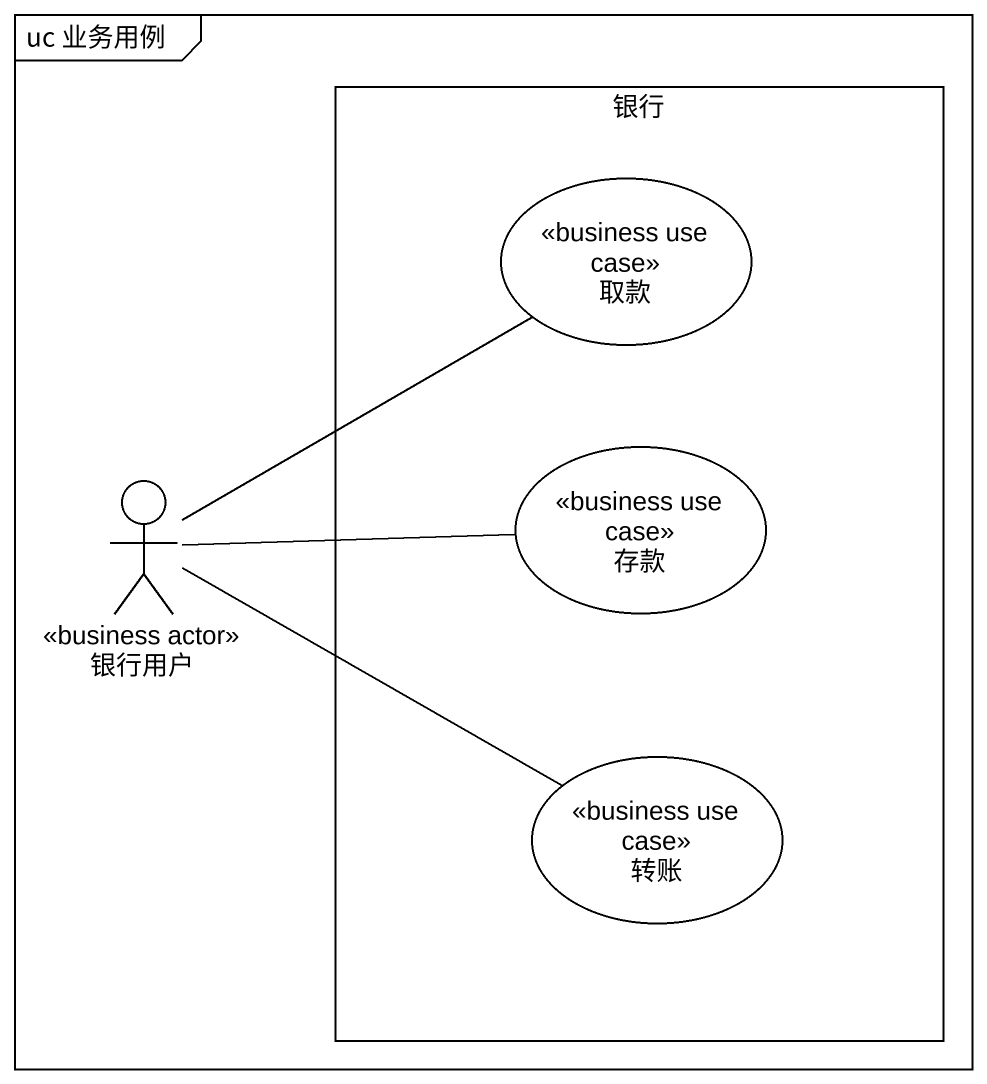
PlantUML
@startuml
mainframe uc 业务用例
rectangle 银行 {
  usecase 取款 <<business use case>>
  usecase 存款 <<business use case>>
  usecase 转账 <<business use case>>
}
actor 银行用户 <<business actor>>
银行用户 -up- 取款
银行用户 -right- 存款
银行用户 -right- 转账
@enduml
